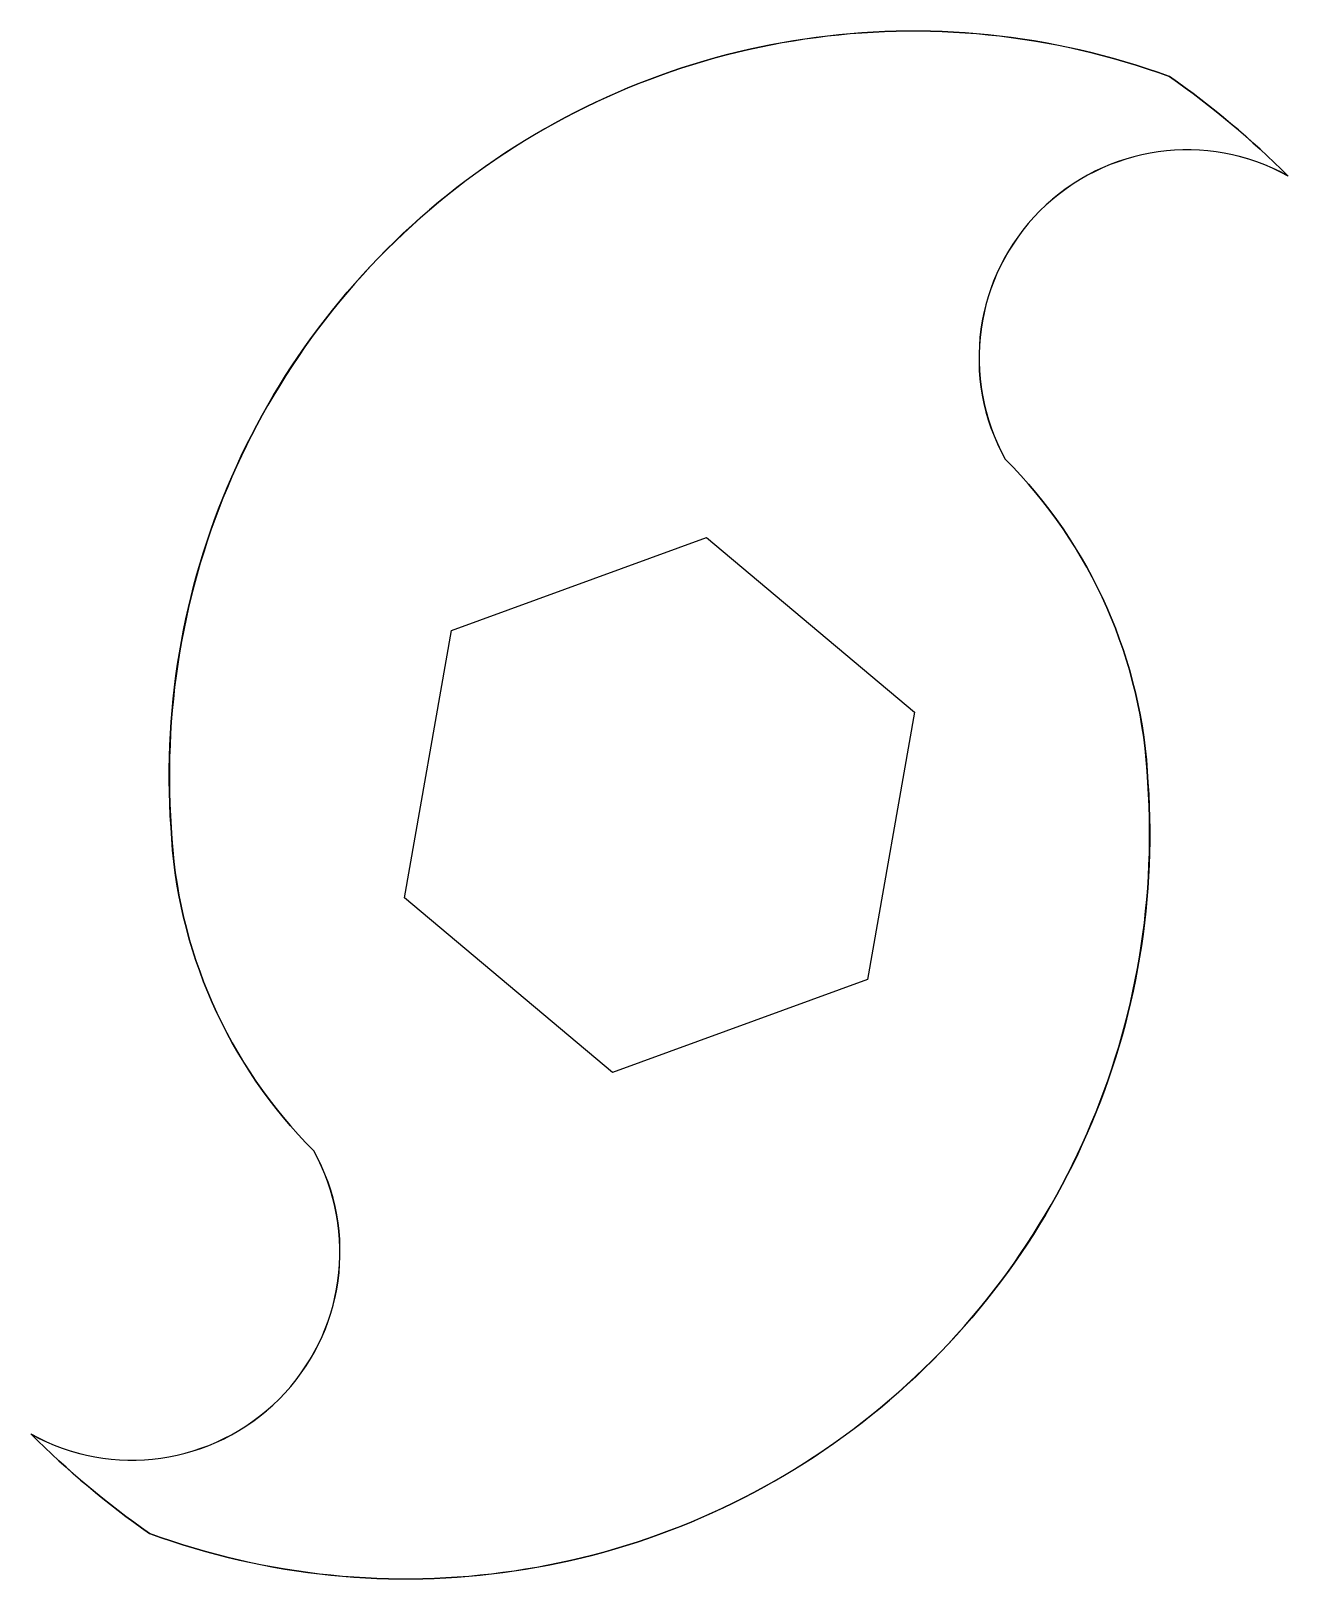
# Model space of a CAD drawing. Header units: millimetres. Extents: x -117 to -33, y -52 to 52.
import ezdxf

# ---------------------------------------------------------------- set-up
doc = ezdxf.new("R2010")
doc.units = ezdxf.units.MM
doc.layers.get('0').update_dxf_attribs({"linetype": 'CONTINUOUS'})

msp = doc.modelspace()

# ---------------------------------------------------------------- linework, layer by layer
for p, q in [((-89.04, 11.78), (-71.82, 18.05)), ((-57.78, 6.27), (-60.96, -11.78)), ((-60.96, -11.78), (-78.18, -18.05))]:
    msp.add_line(p, q)
msp.add_lwpolyline([(-51.67, 23.33, -0.186992), (-42.03, 1.52, -0.543907), (-109.43, -49.14, -0.043601), (-117.43, -42.43, 0.754145), (-98.33, -23.33, -0.186992), (-107.97, -1.52, -0.543907), (-40.57, 49.14, -0.043601), (-32.57, 42.43, 0.754145)], format="xyb", close=True)
msp.add_lwpolyline([(-89.04, 11.78), (-71.82, 18.05), (-57.78, 6.27), (-60.96, -11.78), (-78.18, -18.05), (-92.22, -6.27)], close=True)
for centre, radius, start, end in [((-57.87, 2), 50.21, 69.8474, 184.0158), ((-75, 0), 60, 45, 54.9862), ((-39.39, 30.15), 14.04, 60.9568, 209.0432), ((-75, 0), 33, 2.6338, 45), ((-92.13, -2), 50.21, -110.1526, 4.0158), ((-75, 0), 33, 182.6338, 225), ((-110.61, -30.15), 14.04, -119.0432, 29.0432), ((-75, 0), 60, 225, 234.9862)]:
    msp.add_arc(centre, radius, start, end)

doc.saveas('drawing.dxf')
